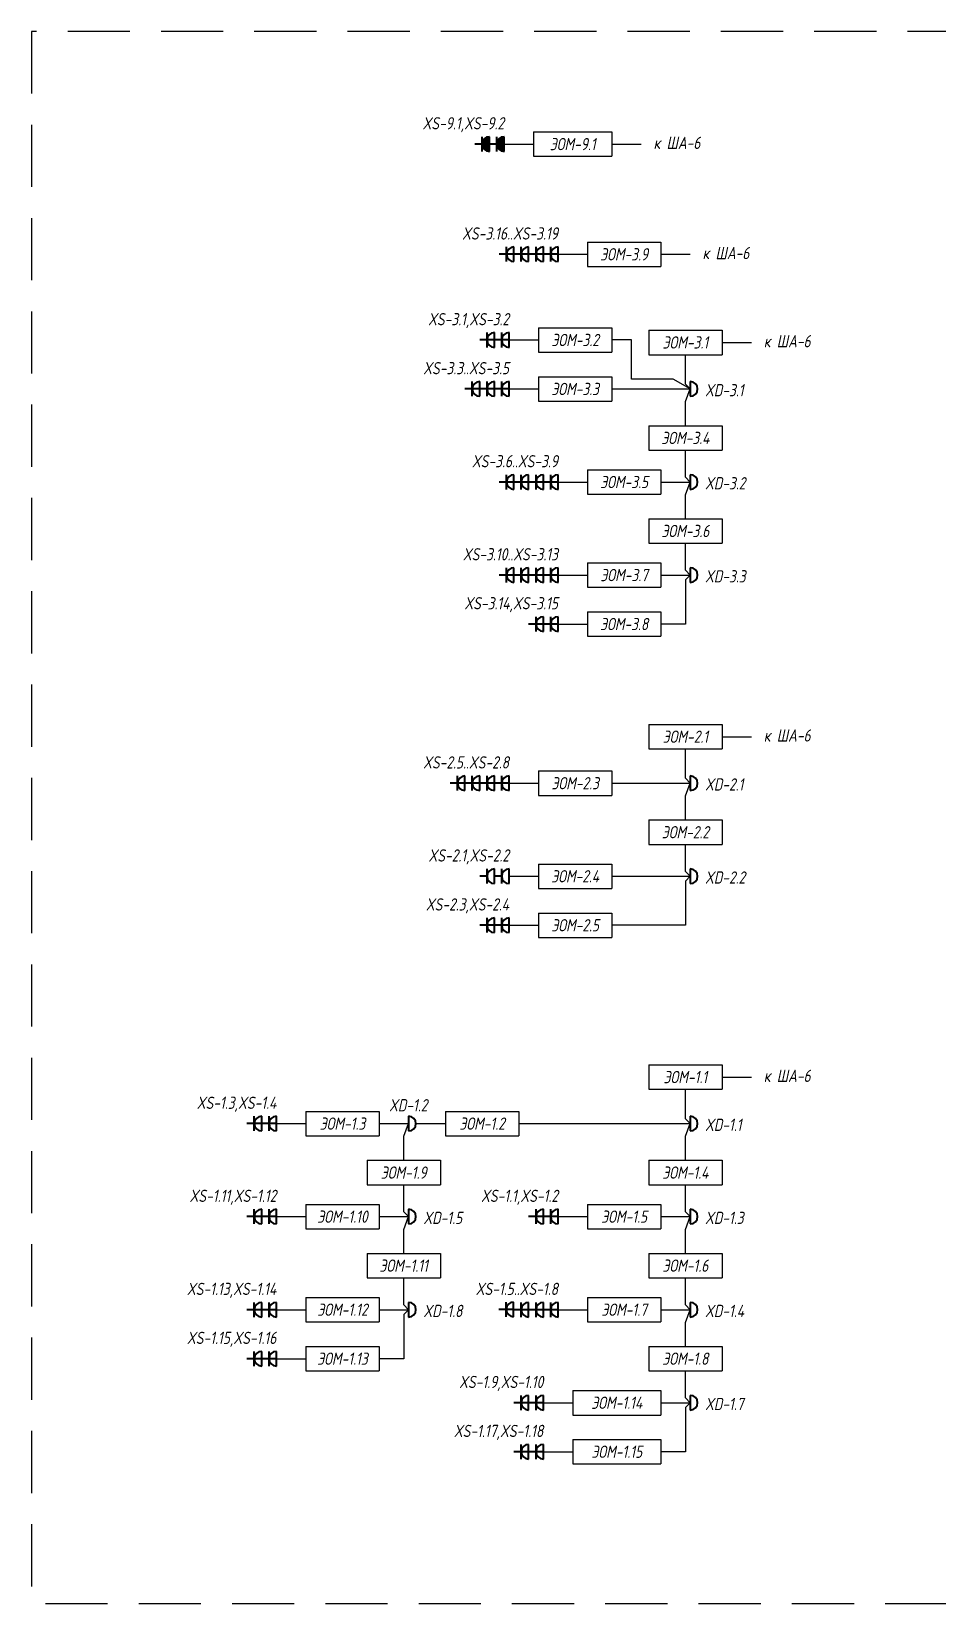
# Model space of a CAD drawing. Header units: millimetres. Extents: x -1048 to 2740, y -712 to 253.
# Drawn here: x -151.5 to 33.5, y -84.5 to 236.5 of the extents above; entities that cross this region are included whole.
import ezdxf
from ezdxf.enums import TextEntityAlignment as Align

# ---------------------------------------------------------------- set-up
doc = ezdxf.new("R2010")
doc.units = ezdxf.units.MM
doc.linetypes.add('DASHED', pattern=[19.05, 12.7, -6.35])
doc.layers.add('noprint', color=2, linetype='Continuous', plot=False)
doc.styles.get("Standard").update_dxf_attribs({"font": 'arial.ttf'})
doc.styles.add('ГОСТ-ISOCPEUR', font='isocpeui.ttf', dxfattribs={"width": 0.8})
doc.linetypes.add('220V_LINE', pattern='A,0.2,-0.05,["~220V",Standard,S=0.1,R=0,X=0,Y=-0.05],-0.4,0.1', length=0.75)

# ---------------------------------------------------------------- blocks, each defined once
blk = doc.blocks.new('розетка скрытая трехполюсная')
at = {"color": 0, "lineweight": -2}
for p, q in [((-1.5, 1.5), (1.5, 1.5)), ((-1.5, 0), (1.5, 0)), ((0, 0), (0, 3))]:
    blk.add_line(p, q, dxfattribs=at)
blk.add_arc((0, 0), 1.5, 0, 180, dxfattribs=at)
blk = doc.blocks.new('коробка коммутационная')
at = {"color": 0, "lineweight": -2}
blk.add_line((0, 3), (0, 0), dxfattribs=at)
blk.add_arc((0, 1.5), 1.5, 270, 90, dxfattribs=at)
blk = doc.blocks.new('*T10')
at = {"color": 0, "lineweight": -2}
for p, q in [((0, 0), (15, 0)), ((0, 0), (0, -5)), ((15, 0), (15, -5)), ((0, -5), (15, -5))]:
    blk.add_line(p, q, dxfattribs=at)
at = {"color": 0, "insert": (7.5, -2.5), "char_height": 2.5, "width": 14, "attachment_point": 5, "style": 'ГОСТ-ISOCPEUR'}
blk.add_mtext('{ЭОМ-1.1}', dxfattribs=at)
blk = doc.blocks.new('*T13')
at = {"color": 0, "lineweight": -2}
for p, q in [((0, 0), (15, 0)), ((0, 0), (0, -5)), ((15, 0), (15, -5)), ((0, -5), (15, -5))]:
    blk.add_line(p, q, dxfattribs=at)
at = {"color": 0, "insert": (7.5, -2.5), "char_height": 2.5, "width": 14, "attachment_point": 5, "style": 'ГОСТ-ISOCPEUR'}
blk.add_mtext('{ЭОМ-1.5}', dxfattribs=at)
blk = doc.blocks.new('*T14')
at = {"color": 0, "lineweight": -2}
for p, q in [((0, 0), (15, 0)), ((0, 0), (0, -5)), ((15, 0), (15, -5)), ((0, -5), (15, -5))]:
    blk.add_line(p, q, dxfattribs=at)
at = {"color": 0, "insert": (7.5, -2.5), "char_height": 2.5, "width": 14, "attachment_point": 5, "style": 'ГОСТ-ISOCPEUR'}
blk.add_mtext('{ЭОМ-1.3}', dxfattribs=at)
blk = doc.blocks.new('*T15')
at = {"color": 0, "lineweight": -2}
for p, q in [((0, 0), (15, 0)), ((0, 0), (0, -5)), ((15, 0), (15, -5)), ((0, -5), (15, -5))]:
    blk.add_line(p, q, dxfattribs=at)
at = {"color": 0, "insert": (7.5, -2.5), "char_height": 2.5, "width": 14, "attachment_point": 5, "style": 'ГОСТ-ISOCPEUR'}
blk.add_mtext('{ЭОМ-1.2}', dxfattribs=at)
blk = doc.blocks.new('*T16')
at = {"color": 0, "lineweight": -2}
for p, q in [((0, 0), (15, 0)), ((0, 0), (0, -5)), ((15, 0), (15, -5)), ((0, -5), (15, -5))]:
    blk.add_line(p, q, dxfattribs=at)
at = {"color": 0, "insert": (7.5, -2.5), "char_height": 2.5, "width": 14, "attachment_point": 5, "style": 'ГОСТ-ISOCPEUR'}
blk.add_mtext('{ЭОМ-1.7}', dxfattribs=at)
blk = doc.blocks.new('*T17')
at = {"color": 0, "lineweight": -2}
for p, q in [((0, 0), (15, 0)), ((0, 0), (0, -5)), ((15, 0), (15, -5)), ((0, -5), (15, -5))]:
    blk.add_line(p, q, dxfattribs=at)
at = {"color": 0, "insert": (7.5, -2.5), "char_height": 2.5, "width": 14, "attachment_point": 5, "style": 'ГОСТ-ISOCPEUR'}
blk.add_mtext('{ЭОМ-1.4}', dxfattribs=at)
blk = doc.blocks.new('*T18')
at = {"color": 0, "lineweight": -2}
for p, q in [((0, 0), (15, 0)), ((0, 0), (0, -5)), ((15, 0), (15, -5)), ((0, -5), (15, -5))]:
    blk.add_line(p, q, dxfattribs=at)
at = {"color": 0, "insert": (7.5, -2.5), "char_height": 2.5, "width": 14, "attachment_point": 5, "style": 'ГОСТ-ISOCPEUR'}
blk.add_mtext('{ЭОМ-1.6}', dxfattribs=at)
blk = doc.blocks.new('*T19')
at = {"color": 0, "lineweight": -2}
for p, q in [((0, 0), (18, 0)), ((0, 0), (0, -5)), ((18, 0), (18, -5)), ((0, -5), (18, -5))]:
    blk.add_line(p, q, dxfattribs=at)
at = {"color": 0, "insert": (9, -2.5), "char_height": 2.5, "width": 17, "attachment_point": 5, "style": 'ГОСТ-ISOCPEUR'}
blk.add_mtext('{ЭОМ-1.15}', dxfattribs=at)
blk = doc.blocks.new('*T20')
at = {"color": 0, "lineweight": -2}
for p, q in [((0, 0), (15, 0)), ((0, 0), (0, -5)), ((15, 0), (15, -5)), ((0, -5), (15, -5))]:
    blk.add_line(p, q, dxfattribs=at)
at = {"color": 0, "insert": (7.5, -2.5), "char_height": 2.5, "width": 14, "attachment_point": 5, "style": 'ГОСТ-ISOCPEUR'}
blk.add_mtext('{ЭОМ-1.9}', dxfattribs=at)
blk = doc.blocks.new('*T21')
at = {"color": 0, "lineweight": -2}
for p, q in [((0, 0), (15, 0)), ((0, 0), (0, -5)), ((15, 0), (15, -5)), ((0, -5), (15, -5))]:
    blk.add_line(p, q, dxfattribs=at)
at = {"color": 0, "insert": (7.5, -2.5), "char_height": 2.5, "width": 14, "attachment_point": 5, "style": 'ГОСТ-ISOCPEUR'}
blk.add_mtext('{\\W0.8;ЭОМ-1.10}', dxfattribs=at)
blk = doc.blocks.new('*T24')
at = {"color": 0, "lineweight": -2}
for p, q in [((0, 0), (15, 0)), ((0, 0), (0, -5)), ((15, 0), (15, -5)), ((0, -5), (15, -5))]:
    blk.add_line(p, q, dxfattribs=at)
at = {"color": 0, "insert": (7.5, -2.5), "char_height": 2.5, "width": 14, "attachment_point": 5, "style": 'ГОСТ-ISOCPEUR'}
blk.add_mtext('{ЭОМ-1.13}', dxfattribs=at)
blk = doc.blocks.new('*T25')
at = {"color": 0, "lineweight": -2}
for p, q in [((0, 0), (15, 0)), ((0, 0), (0, -5)), ((15, 0), (15, -5)), ((0, -5), (15, -5))]:
    blk.add_line(p, q, dxfattribs=at)
at = {"color": 0, "insert": (7.5, -2.5), "char_height": 2.5, "width": 14, "attachment_point": 5, "style": 'ГОСТ-ISOCPEUR'}
blk.add_mtext('{ЭОМ-2.1}', dxfattribs=at)
blk = doc.blocks.new('*T26')
at = {"color": 0, "lineweight": -2}
for p, q in [((0, 0), (15, 0)), ((0, 0), (0, -5)), ((15, 0), (15, -5)), ((0, -5), (15, -5))]:
    blk.add_line(p, q, dxfattribs=at)
at = {"color": 0, "insert": (7.5, -2.5), "char_height": 2.5, "width": 14, "attachment_point": 5, "style": 'ГОСТ-ISOCPEUR'}
blk.add_mtext('{ЭОМ-2.3}', dxfattribs=at)
blk = doc.blocks.new('розетка открытая трехполюсная')
at = {"color": 0, "lineweight": -2}
for p, q in [((-1.5, 1.5), (1.5, 1.5)), ((-1.5, 0), (1.5, 0)), ((0, 1.5), (0, 3))]:
    blk.add_line(p, q, dxfattribs=at)
blk.add_arc((0, 0), 1.5, 0, 180, dxfattribs=at)
blk = doc.blocks.new('*T31')
at = {"color": 0, "lineweight": -2}
for p, q in [((0, 0), (15, 0)), ((0, 0), (0, -5)), ((15, 0), (15, -5)), ((0, -5), (15, -5))]:
    blk.add_line(p, q, dxfattribs=at)
at = {"color": 0, "insert": (7.5, -2.5), "char_height": 2.5, "width": 14, "attachment_point": 5, "style": 'ГОСТ-ISOCPEUR'}
blk.add_mtext('{ЭОМ-3.1}', dxfattribs=at)
blk = doc.blocks.new('*T32')
at = {"color": 0, "lineweight": -2}
for p, q in [((0, 0), (15, 0)), ((0, 0), (0, -5)), ((15, 0), (15, -5)), ((0, -5), (15, -5))]:
    blk.add_line(p, q, dxfattribs=at)
at = {"color": 0, "insert": (7.5, -2.5), "char_height": 2.5, "width": 14, "attachment_point": 5, "style": 'ГОСТ-ISOCPEUR'}
blk.add_mtext('{ЭОМ-3.3}', dxfattribs=at)
blk = doc.blocks.new('*T33')
at = {"color": 0, "lineweight": -2}
for p, q in [((0, 0), (15, 0)), ((0, 0), (0, -5)), ((15, 0), (15, -5)), ((0, -5), (15, -5))]:
    blk.add_line(p, q, dxfattribs=at)
at = {"color": 0, "insert": (7.5, -2.5), "char_height": 2.5, "width": 14, "attachment_point": 5, "style": 'ГОСТ-ISOCPEUR'}
blk.add_mtext('{ЭОМ-3.2}', dxfattribs=at)
blk = doc.blocks.new('*T34')
at = {"color": 0, "lineweight": -2}
for p, q in [((0, 0), (15, 0)), ((0, 0), (0, -5)), ((15, 0), (15, -5)), ((0, -5), (15, -5))]:
    blk.add_line(p, q, dxfattribs=at)
at = {"color": 0, "insert": (7.5, -2.5), "char_height": 2.5, "width": 14, "attachment_point": 5, "style": 'ГОСТ-ISOCPEUR'}
blk.add_mtext('{ЭОМ-3.4}', dxfattribs=at)
blk = doc.blocks.new('*T35')
at = {"color": 0, "lineweight": -2}
for p, q in [((0, 0), (15, 0)), ((0, 0), (0, -5)), ((15, 0), (15, -5)), ((0, -5), (15, -5))]:
    blk.add_line(p, q, dxfattribs=at)
at = {"color": 0, "insert": (7.5, -2.5), "char_height": 2.5, "width": 14, "attachment_point": 5, "style": 'ГОСТ-ISOCPEUR'}
blk.add_mtext('{ЭОМ-3.5}', dxfattribs=at)
blk = doc.blocks.new('*T36')
at = {"color": 0, "lineweight": -2}
for p, q in [((0, 0), (15, 0)), ((0, 0), (0, -5)), ((15, 0), (15, -5)), ((0, -5), (15, -5))]:
    blk.add_line(p, q, dxfattribs=at)
at = {"color": 0, "insert": (7.5, -2.5), "char_height": 2.5, "width": 14, "attachment_point": 5, "style": 'ГОСТ-ISOCPEUR'}
blk.add_mtext('{ЭОМ-3.6}', dxfattribs=at)
blk = doc.blocks.new('*T37')
at = {"color": 0, "lineweight": -2}
for p, q in [((0, 0), (15, 0)), ((0, 0), (0, -5)), ((15, 0), (15, -5)), ((0, -5), (15, -5))]:
    blk.add_line(p, q, dxfattribs=at)
at = {"color": 0, "insert": (7.5, -2.5), "char_height": 2.5, "width": 14, "attachment_point": 5, "style": 'ГОСТ-ISOCPEUR'}
blk.add_mtext('{ЭОМ-3.7}', dxfattribs=at)
blk = doc.blocks.new('*T39')
at = {"color": 0, "lineweight": -2}
for p, q in [((0, 0), (15, 0)), ((0, 0), (0, -5)), ((15, 0), (15, -5)), ((0, -5), (15, -5))]:
    blk.add_line(p, q, dxfattribs=at)
at = {"color": 0, "insert": (7.5, -2.5), "char_height": 2.5, "width": 14, "attachment_point": 5, "style": 'ГОСТ-ISOCPEUR'}
blk.add_mtext('{ЭОМ-3.8}', dxfattribs=at)
blk = doc.blocks.new('*T40')
at = {"color": 0, "lineweight": -2}
for p, q in [((0, 0), (15, 0)), ((0, 0), (0, -5)), ((15, 0), (15, -5)), ((0, -5), (15, -5))]:
    blk.add_line(p, q, dxfattribs=at)
at = {"color": 0, "insert": (7.5, -2.5), "char_height": 2.5, "width": 14, "attachment_point": 5, "style": 'ГОСТ-ISOCPEUR'}
blk.add_mtext('{ЭОМ-3.9}', dxfattribs=at)
blk = doc.blocks.new('розетка скрытая трехполюсная IP54')
at = {"lineweight": -2}
h = blk.add_hatch(color=0, dxfattribs=at)
h.paths.add_polyline_path([(0, 0), (0, 1.5, 0.414214), (-1.5, 0)])
h.paths.add_polyline_path([(1.5, 0, 0.414214), (0, 1.5), (0, 0)])
at = {"color": 0, "lineweight": -2}
for p, q in [((-1.5, 1.5), (1.5, 1.5)), ((-1.5, 0), (1.5, 0)), ((0, 0), (0, 3))]:
    blk.add_line(p, q, dxfattribs=at)
blk.add_arc((0, 0), 1.5, 0, 180, dxfattribs=at)
blk = doc.blocks.new('*T46')
at = {"color": 0, "lineweight": -2}
for p, q in [((0, 0), (16, 0)), ((0, 0), (0, -5)), ((16, 0), (16, -5)), ((0, -5), (16, -5))]:
    blk.add_line(p, q, dxfattribs=at)
at = {"color": 0, "insert": (8, -2.5), "char_height": 2.5, "width": 15, "attachment_point": 5, "style": 'ГОСТ-ISOCPEUR'}
blk.add_mtext('{ЭОМ-9.1}', dxfattribs=at)
blk = doc.blocks.new('*T219')
at = {"color": 0, "lineweight": -2}
for p, q in [((0, 0), (15, 0)), ((0, 0), (0, -5)), ((15, 0), (15, -5)), ((0, -5), (15, -5))]:
    blk.add_line(p, q, dxfattribs=at)
at = {"color": 0, "insert": (7.5, -2.5), "char_height": 2.5, "width": 14, "attachment_point": 5, "style": 'ГОСТ-ISOCPEUR'}
blk.add_mtext('{ЭОМ-2.2}', dxfattribs=at)
blk = doc.blocks.new('*T220')
at = {"color": 0, "lineweight": -2}
for p, q in [((0, 0), (15, 0)), ((0, 0), (0, -5)), ((15, 0), (15, -5)), ((0, -5), (15, -5))]:
    blk.add_line(p, q, dxfattribs=at)
at = {"color": 0, "insert": (7.5, -2.5), "char_height": 2.5, "width": 14, "attachment_point": 5, "style": 'ГОСТ-ISOCPEUR'}
blk.add_mtext('{ЭОМ-2.4}', dxfattribs=at)
blk = doc.blocks.new('*T221')
at = {"color": 0, "lineweight": -2}
for p, q in [((0, 0), (15, 0)), ((0, 0), (0, -5)), ((15, 0), (15, -5)), ((0, -5), (15, -5))]:
    blk.add_line(p, q, dxfattribs=at)
at = {"color": 0, "insert": (7.5, -2.5), "char_height": 2.5, "width": 14, "attachment_point": 5, "style": 'ГОСТ-ISOCPEUR'}
blk.add_mtext('{ЭОМ-2.5}', dxfattribs=at)
blk = doc.blocks.new('*T222')
at = {"color": 0, "lineweight": -2}
for p, q in [((0, 0), (15, 0)), ((0, 0), (0, -5)), ((15, 0), (15, -5)), ((0, -5), (15, -5))]:
    blk.add_line(p, q, dxfattribs=at)
at = {"color": 0, "insert": (7.5, -2.5), "char_height": 2.5, "width": 14, "attachment_point": 5, "style": 'ГОСТ-ISOCPEUR'}
blk.add_mtext('{ЭОМ-1.11}', dxfattribs=at)
blk = doc.blocks.new('*T223')
at = {"color": 0, "lineweight": -2}
for p, q in [((0, 0), (15, 0)), ((0, 0), (0, -5)), ((15, 0), (15, -5)), ((0, -5), (15, -5))]:
    blk.add_line(p, q, dxfattribs=at)
at = {"color": 0, "insert": (7.5, -2.5), "char_height": 2.5, "width": 14, "attachment_point": 5, "style": 'ГОСТ-ISOCPEUR'}
blk.add_mtext('{ЭОМ-1.12}', dxfattribs=at)
blk = doc.blocks.new('*T224')
at = {"color": 0, "lineweight": -2}
for p, q in [((0, 0), (15, 0)), ((0, 0), (0, -5)), ((15, 0), (15, -5)), ((0, -5), (15, -5))]:
    blk.add_line(p, q, dxfattribs=at)
at = {"color": 0, "insert": (7.5, -2.5), "char_height": 2.5, "width": 14, "attachment_point": 5, "style": 'ГОСТ-ISOCPEUR'}
blk.add_mtext('{ЭОМ-1.8}', dxfattribs=at)
blk = doc.blocks.new('*T225')
at = {"color": 0, "lineweight": -2}
for p, q in [((0, 0), (18, 0)), ((0, 0), (0, -5)), ((18, 0), (18, -5)), ((0, -5), (18, -5))]:
    blk.add_line(p, q, dxfattribs=at)
at = {"color": 0, "insert": (9, -2.5), "char_height": 2.5, "width": 17, "attachment_point": 5, "style": 'ГОСТ-ISOCPEUR'}
blk.add_mtext('{ЭОМ-1.14}', dxfattribs=at)

msp = doc.modelspace()

# ---------------------------------------------------------------- linework, layer by layer
at = {"linetype": '220V_LINE', "ltscale": 8}
for p, q in [((-55, 213.5), (-49, 213.5)), ((-33, 213.5), (-27, 213.5)), ((-44, 191), (-38, 191)), ((-23, 191), (-17, 191)), ((-54, 173.5), (-48, 173.5)), ((-10.5, 173), (-4.5, 173)), ((-54, 163.5), (-48, 163.5)), ((-33, 163.5), (-17, 163.5)), ((-44, 144.5), (-38, 144.5)), ((-23, 144.5), (-17, 144.5)), ((-44, 125.5), (-38, 125.5)), ((-23, 125.5), (-17, 125.5)), ((-44, 115.5), (-38, 115.5)), ((-10.5, 92.5), (-4.5, 92.5)), ((-54, 83), (-48, 83)), ((-33, 83), (-17, 83)), ((-54, 64), (-48, 64)), ((-33, 64), (-17, 64)), ((-54, 54), (-48, 54)), ((-10.5, 23), (-4.5, 23)), ((-101.5, 13.5), (-95.5, 13.5)), ((-80.5, 13.5), (-74.5, 13.5)), ((-73, 13.5), (-67, 13.5)), ((-101.5, -5.5), (-95.5, -5.5)), ((-80.5, -5.5), (-74.5, -5.5)), ((-44, -5.5), (-38, -5.5)), ((-23, -5.5), (-17, -5.5)), ((-101.5, -24.5), (-95.5, -24.5)), ((-80.5, -24.5), (-74.5, -24.5)), ((-44, -24.5), (-38, -24.5)), ((-23, -24.5), (-17, -24.5)), ((-101.5, -34.5), (-95.5, -34.5)), ((-47, -43.5), (-41, -43.5)), ((-23, -43.5), (-17, -43.5)), ((-47, -53.5), (-41, -53.5))]:
    msp.add_line(p, q, dxfattribs=at)
at = {"linetype": '220V_LINE', "ltscale": 8, "flags": 128}
for points in [[(-17, 163.5), (-20.5, 165.5), (-29.02, 165.5), (-29.02, 173.5), (-33, 173.5)], [(-17, 163.5), (-18, 164.5), (-18, 170.5)], [(-18, 156), (-18, 160.91), (-17, 163.5)], [(-17, 144.5), (-18, 145.5), (-18, 151)], [(-18, 137), (-18, 141.91), (-17, 144.5)], [(-17, 125.5), (-18, 126.5), (-18, 132)], [(-17, 125.5), (-18, 124.5), (-18, 115.5), (-23, 115.5)], [(-17, 83), (-18, 84), (-18, 90)], [(-18, 75.5), (-18, 80.41), (-17, 83)], [(-17, 64), (-18, 65), (-18, 70.5)], [(-17, 64), (-18, 63), (-18, 54), (-33, 54)], [(-17, 13.5), (-18, 14.5), (-18, 20.5)], [(-75.5, 6), (-75.5, 10.91), (-74.5, 13.5)], [(-52, 13.5), (-17, 13.5)], [(-18, 6), (-18, 10.91), (-17, 13.5)], [(-74.5, -5.5), (-75.5, -4.5), (-75.5, 1)], [(-17, -5.5), (-18, -4.5), (-18, 1)], [(-75.5, -13), (-75.5, -8.09), (-74.5, -5.5)], [(-18, -13), (-18, -8.09), (-17, -5.5)], [(-74.5, -24.5), (-75.5, -23.5), (-75.5, -18)], [(-17, -24.5), (-18, -23.5), (-18, -18)], [(-74.5, -24.5), (-75.5, -25.5), (-75.5, -34.5), (-80.5, -34.5)], [(-18, -32), (-18, -27.09), (-17, -24.5)], [(-17, -43.5), (-18, -42.5), (-18, -37)], [(-17, -43.5), (-18, -44.5), (-18, -53.5), (-23, -53.5)]]:
    msp.add_lwpolyline(points, dxfattribs=at)
at = {"layer": 'noprint', "linetype": 'DASHED', "flags": 128}
msp.add_lwpolyline([(-151.5, 236.5), (-151.5, -84.5), (280.5, -84.5), (280.5, 236.5)], close=True, dxfattribs=at)

# ---------------------------------------------------------------- block references
for name, p in [('*T46', (-49, 216)), ('*T40', (-38, 193.5)), ('*T33', (-48, 176)), ('*T31', (-25.5, 175.5)), ('*T32', (-48, 166)), ('*T34', (-25.5, 156)), ('*T35', (-38, 147)), ('*T36', (-25.5, 137)), ('*T37', (-38, 128)), ('*T39', (-38, 118)), ('*T25', (-25.5, 95)), ('*T26', (-48, 85.5)), ('*T219', (-25.5, 75.5)), ('*T220', (-48, 66.5)), ('*T221', (-48, 56.5)), ('*T10', (-25.5, 25.5)), ('*T14', (-95.5, 16)), ('*T15', (-67, 16)), ('*T20', (-83, 6)), ('*T17', (-25.5, 6)), ('*T21', (-95.5, -3)), ('*T13', (-38, -3)), ('*T222', (-83, -13)), ('*T18', (-25.5, -13)), ('*T223', (-95.5, -22)), ('*T16', (-38, -22)), ('*T24', (-95.5, -32)), ('*T224', (-25.5, -32)), ('*T225', (-41, -41)), ('*T19', (-41, -51))]:
    msp.add_blockref(name, p)
at = {"color": 1, "lineweight": 40, "rotation": 90}
for name, p in [('розетка скрытая трехполюсная IP54', (-58, 213.5)), ('розетка скрытая трехполюсная IP54', (-55, 213.5)), ('розетка скрытая трехполюсная', (-53, 191)), ('розетка скрытая трехполюсная', (-50, 191)), ('розетка скрытая трехполюсная', (-47, 191)), ('розетка скрытая трехполюсная', (-44, 191)), ('розетка скрытая трехполюсная', (-57, 173.5)), ('розетка скрытая трехполюсная', (-54, 173.5)), ('розетка скрытая трехполюсная', (-60, 163.5)), ('розетка скрытая трехполюсная', (-57, 163.5)), ('розетка скрытая трехполюсная', (-54, 163.5)), ('розетка скрытая трехполюсная', (-53, 144.5)), ('розетка скрытая трехполюсная', (-50, 144.5)), ('розетка скрытая трехполюсная', (-47, 144.5)), ('розетка скрытая трехполюсная', (-44, 144.5)), ('розетка скрытая трехполюсная', (-53, 125.5)), ('розетка скрытая трехполюсная', (-50, 125.5)), ('розетка скрытая трехполюсная', (-47, 125.5)), ('розетка скрытая трехполюсная', (-44, 125.5)), ('розетка скрытая трехполюсная', (-47, 115.5)), ('розетка скрытая трехполюсная', (-44, 115.5)), ('розетка скрытая трехполюсная', (-63, 83)), ('розетка скрытая трехполюсная', (-60, 83)), ('розетка скрытая трехполюсная', (-57, 83)), ('розетка скрытая трехполюсная', (-54, 83)), ('розетка открытая трехполюсная', (-57, 64)), ('розетка открытая трехполюсная', (-54, 64)), ('розетка скрытая трехполюсная', (-57, 54)), ('розетка скрытая трехполюсная', (-54, 54)), ('розетка скрытая трехполюсная', (-104.5, 13.5)), ('розетка скрытая трехполюсная', (-101.5, 13.5)), ('розетка скрытая трехполюсная', (-104.5, -5.5)), ('розетка скрытая трехполюсная', (-101.5, -5.5)), ('розетка скрытая трехполюсная', (-47, -5.5)), ('розетка скрытая трехполюсная', (-44, -5.5)), ('розетка скрытая трехполюсная', (-104.5, -24.5)), ('розетка скрытая трехполюсная', (-101.5, -24.5)), ('розетка скрытая трехполюсная', (-53.06, -24.44)), ('розетка скрытая трехполюсная', (-50, -24.5)), ('розетка скрытая трехполюсная', (-47, -24.5)), ('розетка скрытая трехполюсная', (-44, -24.5)), ('розетка скрытая трехполюсная', (-104.5, -34.5)), ('розетка скрытая трехполюсная', (-101.5, -34.5)), ('розетка скрытая трехполюсная', (-50, -43.5)), ('розетка скрытая трехполюсная', (-47, -43.5)), ('розетка скрытая трехполюсная', (-50, -53.5)), ('розетка скрытая трехполюсная', (-47, -53.5))]:
    msp.add_blockref(name, p, dxfattribs=at)
at = {"lineweight": 40}
for p in [(-17, 162), (-17, 143), (-17, 124), (-17, 81.5), (-17, 62.5), (-74.5, 12), (-17, 12), (-74.5, -7), (-17, -7), (-74.5, -26), (-17, -26), (-17, -45)]:
    msp.add_blockref('коробка коммутационная', p, dxfattribs=at)

# ---------------------------------------------------------------- texts
at = {"style": 'ГОСТ-ISOCPEUR', "width": 0.8}
for s, p in [('XS-9.1,XS-9.2', (-55, 216.5)), ('XS-3.16..XS-3.19', (-44, 194)), ('XS-3.1,XS-3.2', (-54, 176.5)), ('XS-3.3..XS-3.5', (-54, 166.5)), ('XS-3.6..XS-3.9', (-44, 147.5)), ('XS-3.10..XS-3.13', (-44, 128.5)), ('XS-3.14,XS-3.15', (-44, 118.5)), ('XS-2.5..XS-2.8', (-54, 86)), ('XS-2.1,XS-2.2', (-54, 67)), ('XS-2.3,XS-2.4', (-54, 57)), ('XS-1.3,XS-1.4', (-101.5, 16.5)), ('XS-1.11,XS-1.12', (-101.5, -2.5)), ('XS-1.1,XS-1.2', (-44, -2.5)), ('XS-1.13,XS-1.14', (-101.5, -21.5)), ('XS-1.5..XS-1.8', (-44, -21.5)), ('XS-1.15,XS-1.16', (-101.5, -31.5)), ('XS-1.9,XS-1.10', (-47, -40.5)), ('XS-1.17,XS-1.18', (-47, -50.5))]:
    msp.add_text(s, height=2.5, dxfattribs=at).set_placement(p, align=Align.RIGHT)
for s, p in [('к ША-6', (-24.5, 212.5)), ('к ША-6', (-14.5, 190)), ('к ША-6', (-2, 172)), ('XD-3.1', (-14, 162)), ('XD-3.2', (-14, 143)), ('XD-3.3', (-14, 124)), ('к ША-6', (-2, 91.5)), ('XD-2.1', (-14, 81.5)), ('XD-2.2', (-14, 62.5)), ('к ША-6', (-2, 22)), ('XD-1.2', (-78.5, 16)), ('XD-1.1', (-14, 12)), ('XD-1.5', (-71.5, -7)), ('XD-1.3', (-14, -7)), ('XD-1.8', (-71.5, -26)), ('XD-1.4', (-14, -26)), ('XD-1.7', (-14, -45))]:
    msp.add_text(s, height=2.5, dxfattribs=at).set_placement(p)

doc.saveas('drawing.dxf')
